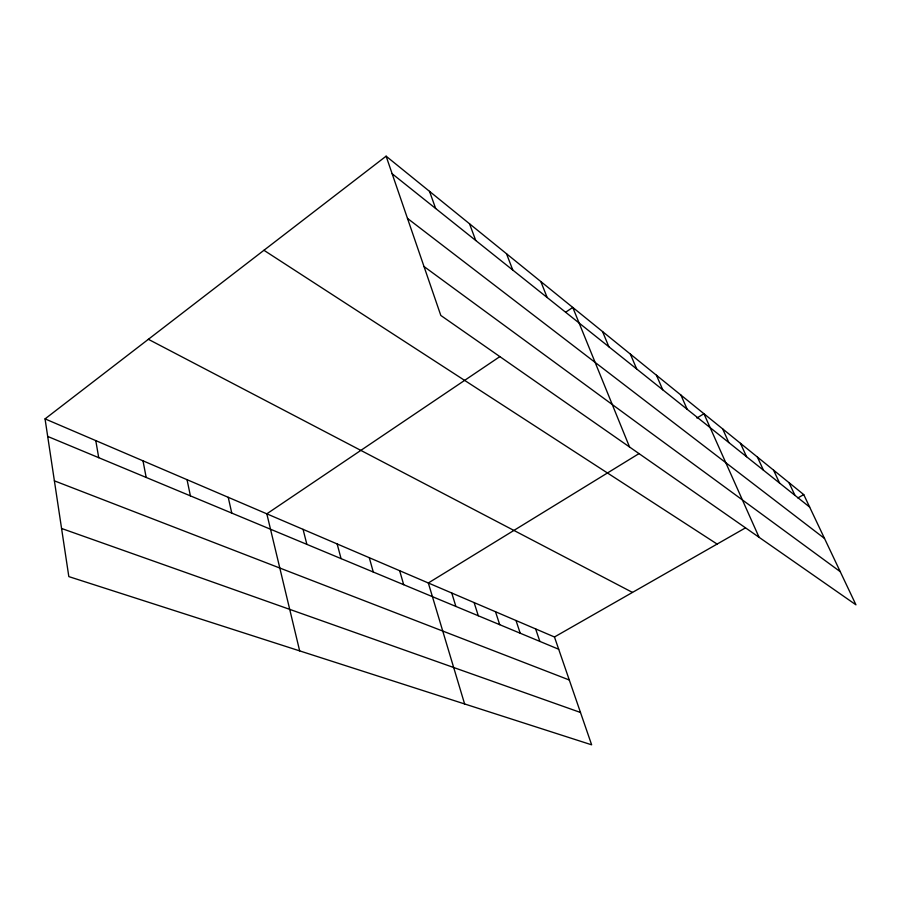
<?xml version="1.0" encoding="UTF-8"?>
<svg xmlns="http://www.w3.org/2000/svg" width="901" height="901" viewBox="0 0 901 901"><rect width="100%" height="100%" fill="white"/><g stroke="black" fill="none" stroke-linecap="round" stroke-linejoin="round"><path stroke-width="1.35" d="M45.05 418.886L554.464 636.984L591.642 744.823L68.825 576.606L45.05 418.886L386.112 156.177L803.737 494.593L855.95 604.819L440.814 315.451L386.112 156.177M499.818 356.638L266.82 513.829L299.661 650.882M565.839 312.095L572.766 307.432L629.54 446.997M638.967 453.631L428.324 582.981L464.612 703.951M696.912 418.041L703.94 413.728L759.07 537.3M554.464 636.984L745.476 527.873M797.858 497.949L803.737 494.593M61.572 528.47L580.492 712.477M54.387 480.841L569.286 679.996M47.697 436.433L558.688 649.249M148.372 339.305L632.479 592.419M263.937 250.287L717.117 544.069M424.011 266.516L840.25 571.673M407.477 218.38L824.516 538.46M392.149 173.747L809.661 507.094M788.983 482.643L794.964 495.359M773.554 470.131L779.579 483.071M757.392 457.032L763.462 470.209M740.442 443.303L746.557 456.717M722.647 428.876L728.819 442.549M680.919 395.066L687.181 409.302M656.446 375.233L662.742 389.795M630.373 354.104L636.692 368.993M602.544 331.557L608.873 346.784M540.837 281.551L547.166 297.521M506.508 253.744L512.804 270.086M469.511 223.752L475.751 240.499M429.507 191.339L435.656 208.491M535.633 628.921L539.857 641.411M516.003 620.519L520.215 633.223M495.516 611.745L499.717 624.686M474.117 602.589L478.296 615.766M451.75 593.004L455.883 606.441M399.639 570.693L403.682 584.693M369.297 557.708L373.284 572.034M337.154 543.945L341.062 558.609M303.063 529.349L306.869 544.373M228.223 497.307L231.771 513.097M187.036 479.681L190.415 495.877M143 460.816L146.176 477.451M95.788 440.612L98.716 457.685"/></g></svg>
